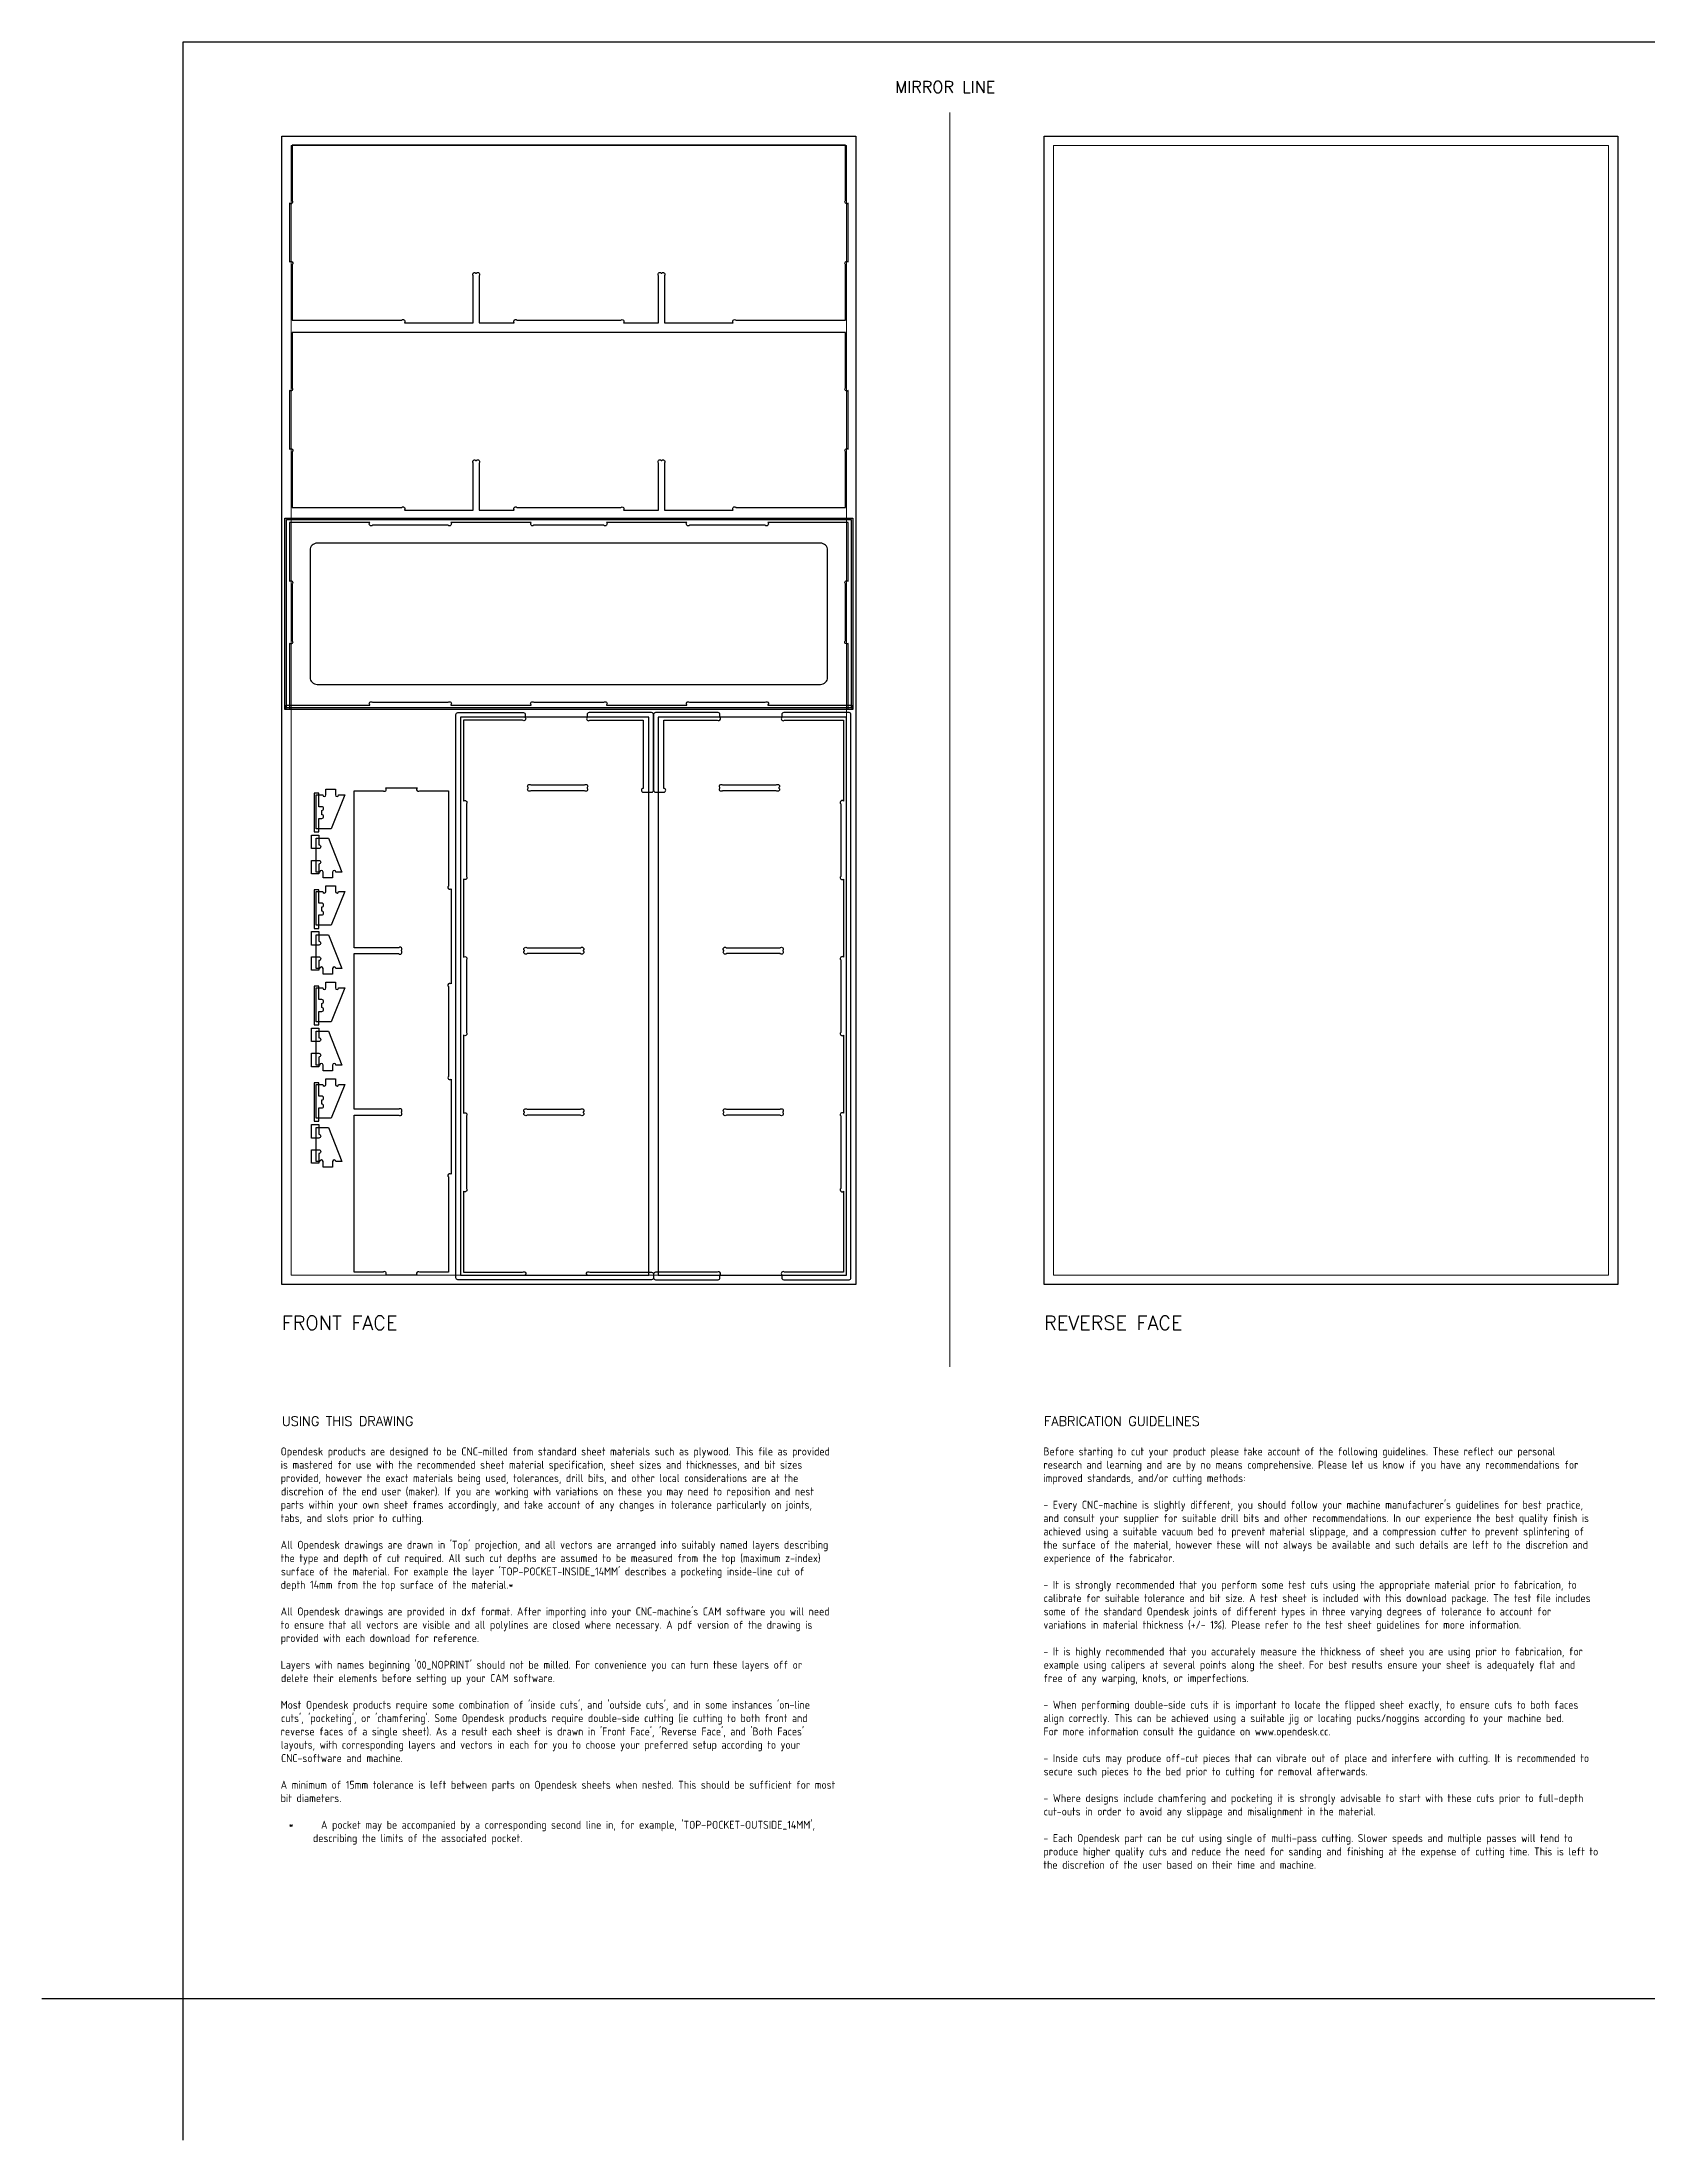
# Model space of a CAD drawing. Header units: millimetres. Extents: x -300 to 5880, y -300 to 4158.
# Drawn here: x -300 to 3112, y -300 to 4158 of the extents above; entities that cross this region are included whole.
import ezdxf
from ezdxf.enums import TextEntityAlignment as Align

# ---------------------------------------------------------------- set-up
doc = ezdxf.new("R2010")
doc.units = ezdxf.units.MM
doc.layers.add('00-NOPRINT_TEXT', color=7, linetype='Continuous', lineweight=25)
doc.layers.add('00_NOPRINT_TOLERANCE', color=7, linetype='Continuous', lineweight=5)
for name, color, linetype, lineweight, true_color in [('BOARD_$TH-NOMINAL', 3, 'Continuous', 30, 0x00ff00), ('TOP-CUT-INSIDE_12.000MM', 3, 'Continuous', 25, 0x00ff04), ('TOP-CUT-OUTSIDE_12.000MM', 60, 'Continuous', 25, 0xa0ff00), ('TOP-POCKET-INSIDE_6.000MM', 6, 'Continuous', 25, 0xff00e0)]:
    doc.layers.add(name, color=color, linetype=linetype, lineweight=lineweight, true_color=true_color)
doc.styles.add('OD-ISOCP-17_240', font='isocp.shx')
doc.styles.add('OD-ISOCP-17_241', font='isocp.shx')
doc.styles.add('OD-ISOCP-17_242', font='isocp.shx')
doc.styles.add('OD-ISOCP-17_243', font='isocp.shx')
doc.styles.add('OD-ISOCP-17_244', font='isocp.shx')
doc.styles.add('OD-ISOCP-17_245', font='isocp.shx')
doc.styles.add('OD-ISOCP-17_246', font='isocp.shx')
doc.styles.add('OD-ISOCP-17_247', font='isocp.shx')
doc.styles.add('OD-ISOCP-17_248', font='isocp.shx')
doc.styles.add('OD-ISOCP-17_249', font='isocp.shx')
doc.styles.add('OD-ISOCP-17_250', font='isocp.shx')
doc.styles.add('OD-ISOCP-17_251', font='isocp.shx')
doc.styles.add('OD-ISOCP-17_252', font='isocp.shx')
doc.styles.add('OD-ISOCP-17_253', font='isocp.shx')
doc.styles.add('OD-ISOCP-17_254', font='isocp.shx')
doc.styles.add('OD-ISOCP-17_255', font='isocp.shx')
doc.styles.add('OD-ISOCP-17_256', font='isocp.shx')
doc.styles.add('OD-ISOCP-17_257', font='isocp.shx')
doc.styles.add('OD-ISOCP-17_258', font='isocp.shx')
doc.styles.add('OD-ISOCP-17_259', font='isocp.shx')
doc.styles.add('OD-ISOCP-17_260', font='isocp.shx')
doc.styles.add('OD-ISOCP-17_261', font='isocp.shx')
doc.styles.add('OD-ISOCP-17_262', font='isocp.shx')
doc.styles.add('OD-ISOCP-17_263', font='isocp.shx')
doc.styles.add('OD-ISOCP-17_264', font='isocp.shx')
doc.styles.add('OD-ISOCP-17_265', font='isocp.shx')
doc.styles.add('OD-ISOCP-17_266', font='isocp.shx')
doc.styles.add('OD-ISOCP-17_267', font='isocp.shx')
doc.styles.add('OD-ISOCP-17_268', font='isocp.shx')
doc.styles.add('OD-ISOCP-17_269', font='isocp.shx')
doc.styles.add('OD-ISOCP-17_270', font='isocp.shx')
doc.styles.add('OD-ISOCP-17_271', font='isocp.shx')
doc.styles.add('OD-ISOCP-17_272', font='isocp.shx')
doc.styles.add('OD-ISOCP-17_273', font='isocp.shx')
doc.styles.add('OD-ISOCP-17_274', font='isocp.shx')
doc.styles.add('OD-ISOCP-17_275', font='isocp.shx')
doc.styles.add('OD-ISOCP-17_276', font='isocp.shx')
doc.styles.add('OD-ISOCP-17_277', font='isocp.shx')
doc.styles.add('OD-ISOCP-17_278', font='isocp.shx')
doc.styles.add('OD-ISOCP-17_279', font='isocp.shx')
doc.styles.add('OD-ISOCP-17_280', font='isocp.shx')
doc.styles.add('OD-ISOCP-17_281', font='isocp.shx')
doc.styles.add('OD-ISOCP-17_282', font='isocp.shx')
doc.styles.add('OD-ISOCP-17_283', font='isocp.shx')
doc.styles.add('OD-ISOCP-17_284', font='isocp.shx')
doc.styles.add('OD-ISOCP-17_285', font='isocp.shx')
doc.styles.add('OD-ISOCP-17_286', font='isocp.shx')
doc.styles.add('OD-ISOCP-17_287', font='isocp.shx')
doc.styles.add('OD-ISOCP-17_288', font='isocp.shx')
doc.styles.add('OD-SIMPLEX-20_87', font='simplex.shx')
doc.styles.add('OD-SIMPLEX-20_88', font='simplex.shx')
doc.styles.add('OD-SIMPLEX-25_89', font='simplex.shx')
doc.styles.add('OD-SIMPLEX-30_88', font='simplex.shx')
doc.styles.add('OD-SIMPLEX-30_89', font='simplex.shx')

# ---------------------------------------------------------------- blocks, each defined once
blk = doc.blocks.new('Borders Opendesk_7')
at = {"layer": '00-NOPRINT_TEXT'}
for p, q in [((0, 4158), (5880, 4158)), ((0, 0), (0, 4158)), ((0, 0), (-300, 0)), ((0, -300), (0, 0)), ((5880, 0), (0, 0))]:
    blk.add_line(p, q, dxfattribs=at)
at = {"layer": '00_NOPRINT_TOLERANCE', "ltscale": 0.379043}
blk.add_line((1630, 1343.2), (1630, 4008), dxfattribs=at)
at = {"layer": '00_NOPRINT_TOLERANCE', "ltscale": 0.379202}
for p, q in [((210, 3958), (1430, 3958)), ((210, 1518), (210, 3958)), ((1430, 3958), (1430, 1518)), ((1830, 3958), (3050, 3958)), ((1830, 1518), (1830, 3958)), ((3050, 3958), (3050, 1518)), ((1430, 1518), (210, 1518)), ((3050, 1518), (1830, 1518))]:
    blk.add_line(p, q, dxfattribs=at)
at = {"layer": '00_NOPRINT_TOLERANCE', "ltscale": 0.380876}
for p, q in [((230, 3938), (1410, 3938)), ((1850, 3938), (3030, 3938)), ((1410, 1538), (230, 1538)), ((3030, 1538), (1850, 1538))]:
    blk.add_line(p, q, dxfattribs=at)
at = {"layer": '00_NOPRINT_TOLERANCE', "ltscale": 0.380023}
for p, q in [((230, 1538), (230, 3938)), ((1410, 3938), (1410, 1538)), ((1850, 1538), (1850, 3938)), ((3030, 3938), (3030, 1538))]:
    blk.add_line(p, q, dxfattribs=at)
at = {"layer": 'BOARD_$TH-NOMINAL'}
for p, q in [((210, 3958), (1430, 3958)), ((210, 1518), (210, 3958)), ((1430, 3958), (1430, 1518)), ((1830, 3958), (3050, 3958)), ((1830, 1518), (1830, 3958)), ((3050, 3958), (3050, 1518)), ((1430, 1518), (210, 1518)), ((3050, 1518), (1830, 1518))]:
    blk.add_line(p, q, dxfattribs=at)
at = {"layer": '00-NOPRINT_TEXT', "style": 'OD-SIMPLEX-25_89'}
blk.add_text('MIRROR LINE', height=25, dxfattribs=at).set_placement((1513.3, 4049.9))
at = {"layer": '00-NOPRINT_TEXT', "color": 7}
for s, height, style, p in [('FRONT FACE', 30, 'OD-SIMPLEX-30_89', (210, 1451.3)), ('REVERSE FACE', 30, 'OD-SIMPLEX-30_88', (1830, 1451.3)), ('USING THIS DRAWING', 20, 'OD-SIMPLEX-20_88', (210, 1237.4)), ('FABRICATION GUIDELINES', 20, 'OD-SIMPLEX-20_87', (1830, 1237.4))]:
    blk.add_text(s, height=height, dxfattribs=dict(at, style=style)).set_placement(p, align=Align.TOP_LEFT)
for s, style, p in [('Opendesk products are designed to be CNC-milled from standard sheet materials such as plywood. This file as provided', 'OD-ISOCP-17_265', (207.4, 1154.7)), ('Before starting to cut your product please take account of the following guidelines. These reflect our personal', 'OD-ISOCP-17_240', (1828.7, 1154.7)), ('is mastered for use with the recommended sheet material specification, sheet sizes and thicknesses, and bit sizes', 'OD-ISOCP-17_266', (207.4, 1126.3)), ('provided, however the exact materials being used, tolerances, drill bits, and other local considerations are at the', 'OD-ISOCP-17_267', (207.4, 1098)), ('research and learning and are by no means comprehensive. Please let us know if you have any recommendations for', 'OD-ISOCP-17_241', (1828.7, 1126.3)), ('improved standards, and/or cutting methods:', 'OD-ISOCP-17_242', (1828.7, 1098)), ('discretion of the end user (maker). If you are working with variations on these you may need to reposition and nest', 'OD-ISOCP-17_268', (208.1, 1069.7)), ('tabs, and slots prior to cutting.', 'OD-ISOCP-17_270', (207.4, 1013)), ('parts within your own sheet frames accordingly, and take account of any changes in tolerance particularly on joints,', 'OD-ISOCP-17_269', (207.4, 1041.3)), ("- Every CNC-machine is slightly different, you should follow your machine manufacturer's guidelines for best practice,", 'OD-ISOCP-17_243', (1828.7, 1041.3)), ('and consult your supplier for suitable drill bits and other recommendations. In our experience the best quality finish is', 'OD-ISOCP-17_244', (1828.7, 1013)), ('achieved using a suitable vacuum bed to prevent material slippage, and a compression cutter to prevent splintering of', 'OD-ISOCP-17_245', (1828.7, 984.7)), ('the type and depth of cut required. All such cut depths are assumed to be measured from the top (maximum z-index)', 'OD-ISOCP-17_272', (207.4, 928)), ("All Opendesk drawings are drawn in 'Top' projection, and all vectors are arranged into suitably named layers describing", 'OD-ISOCP-17_271', (207.4, 956.3)), ('the surface of the material, however these will not always be available and such details are left to the discretion and', 'OD-ISOCP-17_246', (1828.7, 956.3)), ('experience of the fabricator.', 'OD-ISOCP-17_247', (1829.2, 928)), ("surface of the material. For example the layer 'TOP-POCKET-INSIDE_14MM' describes a pocketing inside-line cut of", 'OD-ISOCP-17_273', (208, 899.7)), ('depth 14mm from the top surface of the material.*', 'OD-ISOCP-17_274', (207.4, 871.3)), ('- It is strongly recommended that you perform some test cuts using the appropriate material prior to fabrication, to', 'OD-ISOCP-17_248', (1828.7, 871.3)), ('calibrate for suitable tolerance and bit size. A test sheet is included with this download package. The test file includes', 'OD-ISOCP-17_249', (1829.3, 843)), ('to ensure that all vectors are visible and all polylines are closed where necessary. A pdf version of the drawing is', 'OD-ISOCP-17_276', (207.4, 786.3)), ("All Opendesk drawings are provided in dxf format. After importing into your CNC-machine's CAM software you will need", 'OD-ISOCP-17_275', (207.4, 814.7)), ('variations in material thickness (+/- 1%). Please refer to the test sheet guidelines for more information.', 'OD-ISOCP-17_251', (1828.7, 786.3)), ('some of the standard Opendesk joints of different types in three varying degrees of tolerance to account for', 'OD-ISOCP-17_250', (1829.2, 814.7)), ('provided with each download for reference.', 'OD-ISOCP-17_277', (207.4, 758)), ("Layers with names beginning '00_NOPRINT' should not be milled. For convenience you can turn these layers off or", 'OD-ISOCP-17_278', (207.4, 701.3)), ('- It is highly recommended that you accurately measure the thickness of sheet you are using prior to fabrication, for', 'OD-ISOCP-17_252', (1828.7, 729.7)), ('example using calipers at several points along the sheet. For best results ensure your sheet is adequately flat and', 'OD-ISOCP-17_253', (1829.2, 701.3)), ('delete their elements before setting up your CAM software.', 'OD-ISOCP-17_279', (208.1, 673)), ('free of any warping, knots, or imperfections.', 'OD-ISOCP-17_254', (1828.7, 673)), ("Most Opendesk products require some combination of 'inside cuts', and 'outside cuts', and in some instances 'on-line", 'OD-ISOCP-17_280', (207.4, 616.3)), ('- When performing double-side cuts it is important to locate the flipped sheet exactly, to ensure cuts to both faces', 'OD-ISOCP-17_255', (1828.7, 616.3)), ("reverse faces of a single sheet). As a result each sheet is drawn in 'Front Face', 'Reverse Face', and 'Both Faces'", 'OD-ISOCP-17_282', (207.4, 559.7)), ("cuts', 'pocketing', or 'chamfering'. Some Opendesk products require double-side cutting (ie cutting to both front and", 'OD-ISOCP-17_281', (208.1, 588)), ('align correctly. This can be achieved using a suitable jig or locating pucks/noggins according to your machine bed.', 'OD-ISOCP-17_256', (1828.7, 588)), ('layouts, with corresponding layers and vectors in each for you to choose your preferred setup according to your', 'OD-ISOCP-17_283', (207.8, 531.3)), ('For more information consult the guidance on www.opendesk.cc.', 'OD-ISOCP-17_257', (1828.7, 559.7)), ('CNC-software and machine.', 'OD-ISOCP-17_284', (208.2, 503)), ('- Inside cuts may produce off-cut pieces that can vibrate out of place and interfere with cutting. It is recommended to', 'OD-ISOCP-17_258', (1828.7, 503)), ('secure such pieces to the bed prior to cutting for removal afterwards.', 'OD-ISOCP-17_259', (1829.2, 474.7)), ('A minimum of 15mm tolerance is left between parts on Opendesk sheets when nested. This should be sufficient for most', 'OD-ISOCP-17_285', (207.4, 446.3)), ('bit diameters.', 'OD-ISOCP-17_286', (207.4, 418)), ('- Where designs include chamfering and pocketing it is strongly advisable to start with these cuts prior to full-depth', 'OD-ISOCP-17_260', (1828.7, 418)), ('cut-outs in order to avoid any slippage and misalignment in the material.', 'OD-ISOCP-17_261', (1829.3, 389.7)), ("*      A pocket may be accompanied by a corresponding second line in, for example, 'TOP-POCKET-OUTSIDE_14MM',", 'OD-ISOCP-17_287', (224.4, 361.3)), ('describing the limits of the associated pocket.', 'OD-ISOCP-17_288', (276.1, 333)), ('- Each Opendesk part can be cut using single of multi-pass cutting. Slower speeds and multiple passes will tend to', 'OD-ISOCP-17_262', (1828.7, 333)), ('produce higher quality cuts and reduce the need for sanding and finishing at the expense of cutting time. This is left to', 'OD-ISOCP-17_263', (1828.7, 304.7)), ('the discretion of the user based on their time and machine.', 'OD-ISOCP-17_264', (1828.7, 276.3))]:
    blk.add_text(s, height=17, dxfattribs=dict(at, style=style)).set_placement(p)

msp = doc.modelspace()

# ---------------------------------------------------------------- linework, layer by layer
at = {"layer": 'TOP-CUT-INSIDE_12.000MM'}
msp.add_lwpolyline([(1370, 2808), (1370, 3078, 0.414214), (1355, 3093), (285, 3093, 0.414214), (270, 3078), (270, 2808, 0.414214), (285, 2793), (1355, 2793, 0.414214)], format="xyb", close=True, dxfattribs=at)
at = {"layer": 'TOP-CUT-OUTSIDE_12.000MM'}
for points in [[(930.3, 3567, -1), (935.9, 3561.3), (935.9, 3561), (1010.8, 3561), (1010.8, 3661.3, -1), (1016.4, 3667), (1017.5, 3667, -1), (1023.2, 3661.3), (1023.2, 3561), (1169.5, 3561), (1169.5, 3561.3, -1), (1175.2, 3567), (1408, 3567), (1408, 3685, -1), (1413.6, 3690.7), (1414, 3690.7), (1414, 3815.4), (1413.6, 3815.4, -1), (1408, 3821), (1408, 3939), (231.9, 3939), (231.9, 3821, -1), (226.3, 3815.4), (225.9, 3815.4), (225.9, 3690.7), (226.3, 3690.7, -1), (231.9, 3685), (231.9, 3567), (464.7, 3567, -1), (470.3, 3561.3), (470.3, 3561), (616.6, 3561), (616.6, 3661.3, -1), (622.3, 3667), (623.4, 3667, -1), (629, 3661.3), (629, 3561), (703.9, 3561), (703.9, 3561.3, -1), (709.6, 3567), (930.3, 3567)], [(930.3, 3169, -1), (935.9, 3163.3), (935.9, 3163), (1010.8, 3163), (1010.8, 3263.3, -1), (1016.4, 3269), (1017.5, 3269, -1), (1023.2, 3263.3), (1023.2, 3163), (1169.5, 3163), (1169.5, 3163.3, -1), (1175.2, 3169), (1408, 3169), (1408, 3287, -1), (1413.6, 3292.7), (1414, 3292.7), (1414, 3417.4), (1413.6, 3417.4, -1), (1408, 3423), (1408, 3541), (231.9, 3541), (231.9, 3423, -1), (226.3, 3417.4), (225.9, 3417.4), (225.9, 3292.7), (226.3, 3292.7, -1), (231.9, 3287), (231.9, 3169), (464.7, 3169, -1), (470.3, 3163.3), (470.3, 3163), (616.6, 3163), (616.6, 3263.3, -1), (622.3, 3269), (623.4, 3269, -1), (629, 3263.3), (629, 3163), (703.9, 3163), (703.9, 3163.3, -1), (709.6, 3169), (930.3, 3169)], [(503, 2567), (564, 2567), (564, 2364.5, 1.000002), (569.7, 2358.8), (570, 2358.8), (570, 2156.6), (569.7, 2156.6, 1), (564, 2150.9), (564, 1960.1, 1), (569.7, 1954.4), (570, 1954.4), (570, 1752.2), (569.7, 1752.2, 1.000002), (564, 1746.5), (564, 1544), (503, 1544, 1), (497.3, 1538.3), (497.3, 1538), (430.7, 1538), (430.7, 1538.3, 0.999998), (425, 1544), (364, 1544), (364, 1877.7), (458.3, 1877.7, 1), (464, 1883.4), (464, 1884.4, 1), (458.3, 1890.1), (364, 1890.1), (364, 2220.9), (458.3, 2220.9, 1), (464, 2226.6), (464, 2227.6, 1), (458.3, 2233.3), (364, 2233.3), (364, 2567), (425, 2567, 0.999998), (430.7, 2572.7), (430.7, 2573), (497.3, 2573), (497.3, 2572.7, 1), (503, 2567)]]:
    msp.add_lwpolyline(points, format="xyb", dxfattribs=at)
for points in [[(220, 3143), (1420, 3143), (1420, 2743), (220, 2743)], [(990, 2723), (590, 2723), (590, 1538), (990, 1538)], [(1010, 1538), (1410, 1538), (1410, 2723), (1010, 2723)]]:
    msp.add_lwpolyline(points, close=True, dxfattribs=at)
for points in [[(303.7, 2558.1), (303.7, 2570.1), (323.7, 2570.1), (323.7, 2558.1, 1), (330.7, 2558.1), (343.7, 2558.1), (314.9, 2486.1), (282.7, 2486.1), (282.7, 2558.1), (296.7, 2558.1, 1)], [(317.7, 2394.1), (317.7, 2382.1), (297.7, 2382.1), (297.7, 2394.1, 1), (290.7, 2394.1), (282.7, 2394.1), (282.7, 2466.1), (308.9, 2466.1), (337.7, 2394.1), (324.7, 2394.1, 1)], [(303.7, 2353.1), (303.7, 2365.1), (323.7, 2365.1), (323.7, 2353.1, 1), (330.7, 2353.1), (343.7, 2353.1), (314.9, 2281.1), (282.7, 2281.1), (282.7, 2353.1), (296.7, 2353.1, 1)], [(317.7, 2189.1), (317.7, 2177.1), (297.7, 2177.1), (297.7, 2189.1, 1), (290.7, 2189.1), (282.7, 2189.1), (282.7, 2261.1), (308.9, 2261.1), (337.7, 2189.1), (324.7, 2189.1, 1)], [(303.7, 2148.1), (303.7, 2160.1), (323.7, 2160.1), (323.7, 2148.1, 1), (330.7, 2148.1), (343.7, 2148.1), (314.9, 2076.1), (282.7, 2076.1), (282.7, 2148.1), (296.7, 2148.1, 1)], [(317.7, 1984.1), (317.7, 1972.1), (297.7, 1972.1), (297.7, 1984.1, 1), (290.7, 1984.1), (282.7, 1984.1), (282.7, 2056.1), (308.9, 2056.1), (337.7, 1984.1), (324.7, 1984.1, 1)], [(303.7, 1943.1), (303.7, 1955.1), (323.7, 1955.1), (323.7, 1943.1, 1), (330.7, 1943.1), (343.7, 1943.1), (314.9, 1871.1), (282.7, 1871.1), (282.7, 1943.1), (296.7, 1943.1, 1)], [(317.7, 1779.1), (317.7, 1767.1), (297.7, 1767.1), (297.7, 1779.1, 1), (290.7, 1779.1), (282.7, 1779.1), (282.7, 1851.1), (308.9, 1851.1), (337.7, 1779.1), (324.7, 1779.1, 1)]]:
    msp.add_lwpolyline(points, format="xyb", close=True, dxfattribs=at)
at = {"layer": 'TOP-POCKET-INSIDE_6.000MM'}
for points in [[(1237.3, 3131), (1076.4, 3131, -1), (1070.8, 3136.7), (1070.8, 3137), (900.1, 3137), (900.1, 3136.7, -1), (894.5, 3131), (745.5, 3131, -1), (739.9, 3136.7), (739.9, 3137), (569.2, 3137), (569.2, 3136.7, -1), (563.6, 3131), (402.7, 3131, -1), (397, 3136.7), (397, 3137), (226, 3137), (226, 3012), (226.3, 3012, -1), (232, 3006.3), (232, 2885.7, -1), (226.3, 2880), (226, 2880), (226, 2739.5), (216.5, 2739.5), (216.5, 3146.5), (1423.5, 3146.5), (1423.5, 2739.5), (1414, 2739.5), (1414, 2880), (1413.7, 2880, -1), (1408, 2885.7), (1408, 3006.3, -1), (1413.7, 3012), (1414, 3012), (1414, 3137), (1243, 3137), (1243, 3136.7, -1), (1237.3, 3131)], [(1243, 2749.3), (1243, 2749), (1421.7, 2749), (1421.7, 2739.5), (219.4, 2739.5), (219.4, 2749), (397, 2749), (397, 2749.3, -1), (402.7, 2755), (563.6, 2755, -1), (569.2, 2749.3), (569.2, 2749), (739.9, 2749), (739.9, 2749.3, -1), (745.5, 2755), (894.5, 2755, -1), (900.1, 2749.3), (900.1, 2749), (1070.8, 2749), (1070.8, 2749.3, -1), (1076.4, 2755), (1237.3, 2755, -1), (1243, 2749.3)], [(864.5, 1544), (996, 1544, -0.414214), (1000, 1540), (1000, 1532, -0.414214), (996, 1528), (584, 1528, -0.414214), (580, 1532), (580, 2729, -0.414214), (584, 2733), (723.3, 2733, -0.414214), (727.3, 2729), (727.3, 2722.7, -1), (721.6, 2717), (596.1, 2717), (596.1, 2545.1), (596.4, 2545.1, -0.999986), (602.1, 2539.5), (602.1, 2384.9, -0.999986), (596.4, 2379.3), (596.1, 2379.3), (596.1, 2213.4), (596.4, 2213.4, -0.999986), (602.1, 2207.8), (602.1, 2053.2, -0.999986), (596.4, 2047.6), (596.1, 2047.6), (596.1, 1881.7), (596.4, 1881.7, -0.999986), (602.1, 1876.1), (602.1, 1721.5, -0.999986), (596.4, 1715.9), (596.1, 1715.9), (596.1, 1544), (721.6, 1544, -1), (727.3, 1538.3), (727.3, 1538), (858.9, 1538), (858.9, 1538.3, -1), (864.5, 1544)], [(858.9, 2722.7, 1), (864.5, 2717), (978.1, 2717), (978.1, 2572, 1), (978.1, 2564), (996, 2564, 0.414214), (1000, 2568), (1000, 2729, 0.414214), (996, 2733), (862.9, 2733, 0.414214), (858.9, 2729), (858.9, 2722.7)], [(1141.1, 2722.7), (1141.1, 2729, 0.414214), (1137.1, 2733), (1004, 2733, 0.414214), (1000, 2729), (1000, 2568, 0.414214), (1004, 2564), (1021.9, 2564, 1), (1021.9, 2572), (1021.9, 2717), (1135.5, 2717, 1), (1141.1, 2722.7)], [(1272.7, 1532, 0.414214), (1276.7, 1528), (1415.5, 1528, 0.414214), (1419.5, 1532), (1419.5, 2729, 0.414214), (1415.5, 2733), (1276.7, 2733, 0.414214), (1272.7, 2729), (1272.7, 2722.7, 1), (1278.4, 2717), (1403.9, 2717), (1403.9, 2545.1), (1403.6, 2545.1, 0.999986), (1397.9, 2539.5), (1397.9, 2384.9, 0.999986), (1403.6, 2379.3), (1403.9, 2379.3), (1403.9, 2213.4), (1403.6, 2213.4, 0.999986), (1397.9, 2207.8), (1397.9, 2053.2, 0.999986), (1403.6, 2047.6), (1403.9, 2047.6), (1403.9, 1881.7), (1403.6, 1881.7, 0.999986), (1397.9, 1876.1), (1397.9, 1721.5, 0.999986), (1403.6, 1715.9), (1403.9, 1715.9), (1403.9, 1544), (1278.4, 1544, 1), (1272.7, 1538.3), (1272.7, 1532)], [(1004, 1528), (1137.1, 1528, 0.414214), (1141.1, 1532), (1141.1, 1538.3, 1), (1135.5, 1544), (1004, 1544, 0.414214), (1000, 1540), (1000, 1532, 0.414214), (1004, 1528)]]:
    msp.add_lwpolyline(points, format="xyb", dxfattribs=at)
for points in [[(294.7, 2525.1, 1), (294.7, 2533.1), (288.7, 2533.1), (288.7, 2561.6), (278.7, 2561.6), (278.7, 2479.6), (288.7, 2479.6), (288.7, 2508.1), (294.7, 2508.1, 1), (294.7, 2516.1)], [(858.8, 2572.7, -0.998989), (853.1, 2567), (739.1, 2567, -0.998937), (733.4, 2572.7), (733.4, 2573.7, -0.998989), (739.1, 2579.4), (853.1, 2579.4, -1), (858.8, 2573.7)], [(1260.9, 2567), (1146.9, 2567, -0.998989), (1141.2, 2572.7), (1141.2, 2573.7, -1), (1146.9, 2579.4), (1260.9, 2579.4, -0.998989), (1266.6, 2573.7), (1266.6, 2572.7, -0.998937)], [(288.7, 2444.1), (273.2, 2444.1), (273.2, 2472.6), (288.7, 2472.6), (288.7, 2452.1, -1)], [(288.7, 2411.1), (288.7, 2390.6), (273.2, 2390.6), (273.2, 2419.1), (288.7, 2419.1, -1)], [(294.7, 2328.1), (288.7, 2328.1), (288.7, 2356.6), (278.7, 2356.6), (278.7, 2274.6), (288.7, 2274.6), (288.7, 2303.1), (294.7, 2303.1, 1), (294.7, 2311.1), (294.7, 2320.1, 1)], [(288.7, 2239.1), (273.2, 2239.1), (273.2, 2267.6), (288.7, 2267.6), (288.7, 2247.1, -1)], [(850.7, 2227.6), (850.7, 2226.6, -0.998986), (845, 2220.9), (731.2, 2220.9, -0.998934), (725.5, 2226.6), (725.5, 2227.6, -0.998992), (731.2, 2233.3), (845, 2233.3, -1.000003)], [(1155, 2233.3), (1268.8, 2233.3, -0.998992), (1274.5, 2227.6), (1274.5, 2226.6, -0.998934), (1268.8, 2220.9), (1155, 2220.9, -0.998986), (1149.3, 2226.6), (1149.3, 2227.6, -1.000003)], [(288.7, 2214.1, -1), (288.7, 2206.1), (288.7, 2185.6), (273.2, 2185.6), (273.2, 2214.1)], [(294.7, 2098.1, 1), (294.7, 2106.1), (294.7, 2115.1, 1), (294.7, 2123.1), (288.7, 2123.1), (288.7, 2151.6), (278.7, 2151.6), (278.7, 2069.6), (288.7, 2069.6), (288.7, 2098.1)], [(288.7, 2034.1), (273.2, 2034.1), (273.2, 2062.6), (288.7, 2062.6), (288.7, 2042.1, -1)], [(288.7, 2001.1), (288.7, 1980.6), (273.2, 1980.6), (273.2, 2009.1), (288.7, 2009.1, -1)], [(294.7, 1893.1, 1), (294.7, 1901.1), (294.7, 1910.1, 1), (294.7, 1918.1), (288.7, 1918.1), (288.7, 1946.6), (278.7, 1946.6), (278.7, 1864.6), (288.7, 1864.6), (288.7, 1893.1)], [(850.7, 1884.4), (850.7, 1883.4, -0.99894), (845, 1877.7), (731.2, 1877.7, -0.998992), (725.5, 1883.4), (725.5, 1884.4, -0.998934), (731.2, 1890.1), (845, 1890.1, -0.999997)], [(1155, 1890.1), (1268.8, 1890.1, -0.998934), (1274.5, 1884.4), (1274.5, 1883.4, -0.998992), (1268.8, 1877.7), (1155, 1877.7, -0.99894), (1149.3, 1883.4), (1149.3, 1884.4, -0.999997)], [(288.7, 1829.1), (273.2, 1829.1), (273.2, 1857.6), (288.7, 1857.6), (288.7, 1837.1, -1)], [(288.7, 1796.1), (288.7, 1775.6), (273.2, 1775.6), (273.2, 1804.1), (288.7, 1804.1, -1)]]:
    msp.add_lwpolyline(points, format="xyb", close=True, dxfattribs=at)

# ---------------------------------------------------------------- block references
msp.add_blockref('Borders Opendesk_7', (0, 0))

doc.saveas('drawing.dxf')
